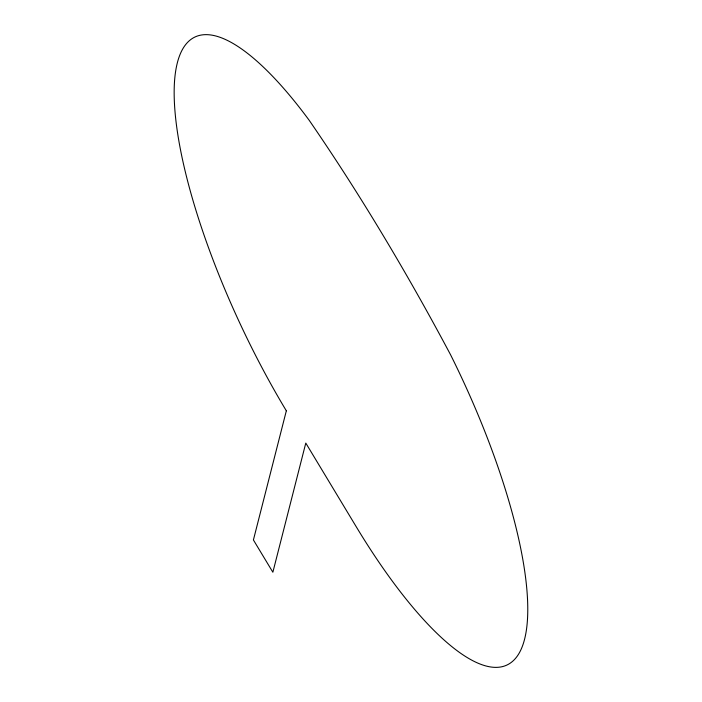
<?xml version="1.0" encoding="UTF-8"?>
<svg xmlns="http://www.w3.org/2000/svg" width="702" height="702" viewBox="0 0 702 702"><rect width="100%" height="100%" fill="white"/><g stroke="black" fill="none" stroke-linecap="round" stroke-linejoin="round"><path stroke-width="1.05" d="M286.337 410.802L253.413 539.961L272.867 572.227L305.791 443.067L355.809 526.035A283.538 81.862 64.7 0 0 519.577 652.421A283.538 81.862 64.7 0 0 450.605 354.843A825.008 238.197 64.7 0 0 309.213 120.323A283.538 81.862 64.7 0 0 174.605 80.23A283.538 81.862 64.7 0 0 286.337 410.802"/></g></svg>
